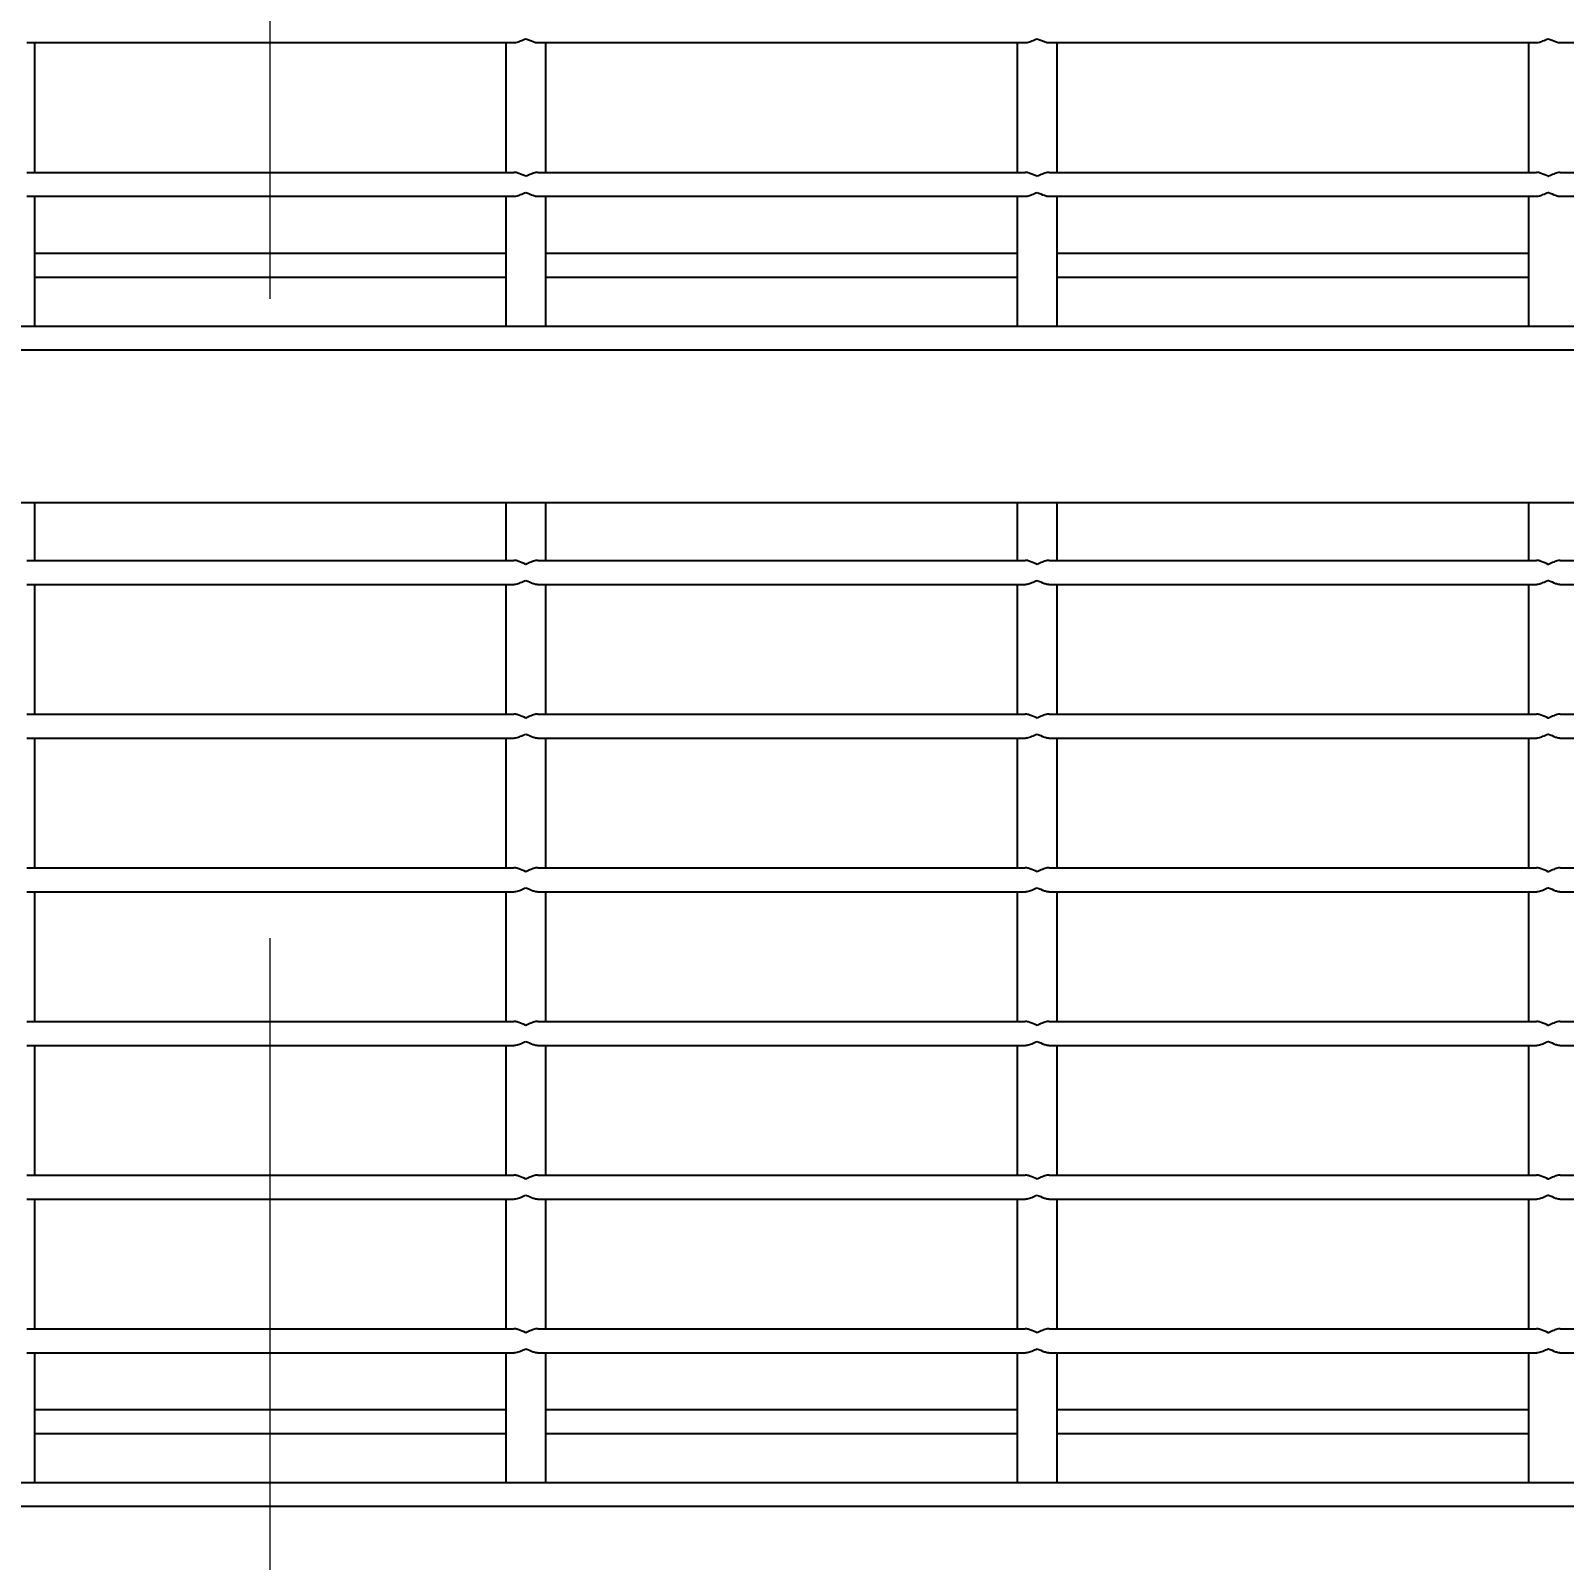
# Model space of a CAD drawing. Header units: millimetres. Extents: x 1293 to 41893, y 1011 to 26911.
# Drawn here: x 13346.9 to 13550.1, y 11346.9 to 11549.6 of the extents above; entities that cross this region are included whole.
import ezdxf

# ---------------------------------------------------------------- set-up
doc = ezdxf.new("R2010")
doc.units = ezdxf.units.MM
doc.header["$LTSCALE"] = 50
doc.linetypes.add('CENTERX2', pattern=[20.32, 12.7, -2.54, 2.54, -2.54])
doc.layers.add('CAPA_1', color=7, linetype='Continuous')
doc.styles.add('SLDTEXTSTYLE0', font='TXT', dxfattribs={"width": 0.75})
doc.dimstyles.new('SLDDIMSTYLE0', dxfattribs={"dimtxt": 100, "dimasz": 100, "dimexe": 0, "dimexo": 0.0625, "dimgap": 25, "dimtad": 2, "dimdec": 0, "dimlfac": 1.5, "dimrnd": 1e-09, "dimzin": 12, "dimdsep": 46, "dimtxsty": 'SLDTEXTSTYLE0', "dimsah": 1, "dimcen": 0.09, "dimadec": 0, "dimazin": 3, "dimtfac": 1, "dimtdec": 0, "dimtofl": 0, "dimtmove": 0, "dimatfit": 3, "dimfxl": 1, "dimfrac": 2, "dimtolj": 1, "dimtzin": 12, "dimarcsym": 0})

# ---------------------------------------------------------------- blocks, each defined once
blk = doc.blocks.new('_D_19')
at = {"layer": 'CAPA_1', "transparency": 16777216}
for p, q in [((16745.16, 13594.82), (16745.16, 10791.15)), ((13378.61, 10942.55), (13378.61, 10791.15)), ((13378.61, 10841.15), (16745.16, 10841.15))]:
    blk.add_line(p, q, dxfattribs=at)
for points in [[(13378.61, 10841.15), (13478.61, 10825.76), (13478.61, 10856.53)], [(16745.16, 10841.15), (16645.16, 10856.53), (16645.16, 10825.76)]]:
    blk.add_solid(points, dxfattribs=at)
at = {"layer": 'CAPA_1', "transparency": 16777216, "insert": (14914.11, 10970.05), "char_height": 100, "attachment_point": 1, "style": 'SLDTEXTSTYLE0'}
blk.add_mtext('5050', dxfattribs=at)

msp = doc.modelspace()

# ---------------------------------------------------------------- linework, layer by layer
at = {"color": 7, "linetype": 'Continuous', "lineweight": 25}
for p, q in [((13346.3343163, 11548.0159869), (13410.8926497, 11548.0159869)), ((13347.3926497, 11530.8309869), (13347.3926497, 11548.0159869)), ((13409.8343163, 11548.0159869), (13409.8343163, 11530.8309869)), ((13414.0676497, 11548.0159869), (13478.625983, 11548.0159869)), ((13415.125983, 11530.8309869), (13415.125983, 11548.0159869)), ((13477.5676497, 11548.0159869), (13477.5676497, 11530.8309869)), ((13481.800983, 11548.0159869), (13546.3593163, 11548.0159869)), ((13482.8593163, 11530.8309869), (13482.8593163, 11548.0159869)), ((13545.300983, 11548.0159869), (13545.300983, 11530.8309869)), ((13549.5343163, 11548.0159869), (13614.0926497, 11548.0159869)), ((13346.3343163, 11530.8309869), (13410.8926497, 11530.8309869)), ((13414.0676497, 11530.8309869), (13478.625983, 11530.8309869)), ((13481.800983, 11530.8309869), (13546.3593163, 11530.8309869)), ((13549.5343163, 11530.8309869), (13614.0926497, 11530.8309869)), ((13346.3343163, 11527.6559869), (13410.8926497, 11527.6559869)), ((13347.3926497, 11510.4709869), (13347.3926497, 11527.6559869)), ((13409.8343163, 11527.6559869), (13409.8343163, 11510.4709869)), ((13414.0676497, 11527.6559869), (13478.625983, 11527.6559869)), ((13415.125983, 11510.4709869), (13415.125983, 11527.6559869)), ((13477.5676497, 11527.6559869), (13477.5676497, 11510.4709869)), ((13481.800983, 11527.6559869), (13546.3593163, 11527.6559869)), ((13482.8593163, 11510.4709869), (13482.8593163, 11527.6559869)), ((13545.300983, 11527.6559869), (13545.300983, 11510.4709869)), ((13549.5343163, 11527.6559869), (13614.0926497, 11527.6559869)), ((13347.3926497, 11520.1420983), (13409.8343163, 11520.1420983)), ((13415.125983, 11520.1420983), (13477.5676497, 11520.1420983)), ((13482.8593163, 11520.1420983), (13545.300983, 11520.1420983)), ((13347.3926497, 11516.9670983), (13409.8343163, 11516.9670983)), ((13415.125983, 11516.9670983), (13477.5676497, 11516.9670983)), ((13482.8593163, 11516.9670983), (13545.300983, 11516.9670983)), ((13126.7301497, 11510.4709869), (13630.4968163, 11510.4709869)), ((13630.4968163, 11507.2959869), (13126.7301497, 11507.2959869)), ((13124.6101497, 11487.0843202), (13632.6168163, 11487.0843202)), ((13347.3926497, 11479.4220983), (13347.3926497, 11487.0843202)), ((13409.8343163, 11487.0843202), (13409.8343163, 11479.4220983)), ((13415.125983, 11479.4220983), (13415.125983, 11487.0843202)), ((13477.5676497, 11487.0843202), (13477.5676497, 11479.4220983)), ((13482.8593163, 11479.4220983), (13482.8593163, 11487.0843202)), ((13545.300983, 11487.0843202), (13545.300983, 11479.4220983)), ((13346.3343163, 11479.4220983), (13410.8926497, 11479.4220983)), ((13414.0676497, 11479.4220983), (13478.625983, 11479.4220983)), ((13481.800983, 11479.4220983), (13546.3593163, 11479.4220983)), ((13549.5343163, 11479.4220983), (13614.0926497, 11479.4220983)), ((13346.3343163, 11476.2470983), (13410.8926497, 11476.2470983)), ((13347.3926497, 11459.0620983), (13347.3926497, 11476.2470983)), ((13409.8343163, 11476.2470983), (13409.8343163, 11459.0620983)), ((13414.0676497, 11476.2470983), (13478.625983, 11476.2470983)), ((13415.125983, 11459.0620983), (13415.125983, 11476.2470983)), ((13477.5676497, 11476.2470983), (13477.5676497, 11459.0620983)), ((13481.800983, 11476.2470983), (13546.3593163, 11476.2470983)), ((13482.8593163, 11459.0620983), (13482.8593163, 11476.2470983)), ((13545.300983, 11476.2470983), (13545.300983, 11459.0620983)), ((13549.5343163, 11476.2470983), (13614.0926497, 11476.2470983)), ((13346.3343163, 11459.0620983), (13410.8926497, 11459.0620983)), ((13414.0676497, 11459.0620983), (13478.625983, 11459.0620983)), ((13481.800983, 11459.0620983), (13546.3593163, 11459.0620983)), ((13549.5343163, 11459.0620983), (13614.0926497, 11459.0620983)), ((13346.3343163, 11455.8870983), (13410.8926497, 11455.8870983)), ((13347.3926497, 11438.7020983), (13347.3926497, 11455.8870983)), ((13409.8343163, 11455.8870983), (13409.8343163, 11438.7020983)), ((13414.0676497, 11455.8870983), (13478.625983, 11455.8870983)), ((13415.125983, 11438.7020983), (13415.125983, 11455.8870983)), ((13477.5676497, 11455.8870983), (13477.5676497, 11438.7020983)), ((13481.800983, 11455.8870983), (13546.3593163, 11455.8870983)), ((13482.8593163, 11438.7020983), (13482.8593163, 11455.8870983)), ((13545.300983, 11455.8870983), (13545.300983, 11438.7020983)), ((13549.5343163, 11455.8870983), (13614.0926497, 11455.8870983)), ((13346.3343163, 11438.7020983), (13410.8926497, 11438.7020983)), ((13414.0676497, 11438.7020983), (13478.625983, 11438.7020983)), ((13481.800983, 11438.7020983), (13546.3593163, 11438.7020983)), ((13549.5343163, 11438.7020983), (13614.0926497, 11438.7020983)), ((13346.3343163, 11435.5270983), (13410.8926497, 11435.5270983)), ((13347.3926497, 11418.3420983), (13347.3926497, 11435.5270983)), ((13409.8343163, 11435.5270983), (13409.8343163, 11418.3420983)), ((13414.0676497, 11435.5270983), (13478.625983, 11435.5270983)), ((13415.125983, 11418.3420983), (13415.125983, 11435.5270983)), ((13477.5676497, 11435.5270983), (13477.5676497, 11418.3420983)), ((13481.800983, 11435.5270983), (13546.3593163, 11435.5270983)), ((13482.8593163, 11418.3420983), (13482.8593163, 11435.5270983)), ((13545.300983, 11435.5270983), (13545.300983, 11418.3420983)), ((13549.5343163, 11435.5270983), (13614.0926497, 11435.5270983)), ((13346.3343163, 11418.3420983), (13410.8926497, 11418.3420983)), ((13414.0676497, 11418.3420983), (13478.625983, 11418.3420983)), ((13481.800983, 11418.3420983), (13546.3593163, 11418.3420983)), ((13549.5343163, 11418.3420983), (13614.0926497, 11418.3420983)), ((13346.3343163, 11415.1670983), (13410.8926497, 11415.1670983)), ((13347.3926497, 11397.9820983), (13347.3926497, 11415.1670983)), ((13409.8343163, 11415.1670983), (13409.8343163, 11397.9820983)), ((13414.0676497, 11415.1670983), (13478.625983, 11415.1670983)), ((13415.125983, 11397.9820983), (13415.125983, 11415.1670983)), ((13477.5676497, 11415.1670983), (13477.5676497, 11397.9820983)), ((13481.800983, 11415.1670983), (13546.3593163, 11415.1670983)), ((13482.8593163, 11397.9820983), (13482.8593163, 11415.1670983)), ((13545.300983, 11415.1670983), (13545.300983, 11397.9820983)), ((13549.5343163, 11415.1670983), (13614.0926497, 11415.1670983)), ((13346.3343163, 11397.9820983), (13410.8926497, 11397.9820983)), ((13414.0676497, 11397.9820983), (13478.625983, 11397.9820983)), ((13481.800983, 11397.9820983), (13546.3593163, 11397.9820983)), ((13549.5343163, 11397.9820983), (13614.0926497, 11397.9820983)), ((13346.3343163, 11394.8070983), (13410.8926497, 11394.8070983)), ((13347.3926497, 11377.6220983), (13347.3926497, 11394.8070983)), ((13409.8343163, 11394.8070983), (13409.8343163, 11377.6220983)), ((13414.0676497, 11394.8070983), (13478.625983, 11394.8070983)), ((13415.125983, 11377.6220983), (13415.125983, 11394.8070983)), ((13477.5676497, 11394.8070983), (13477.5676497, 11377.6220983)), ((13481.800983, 11394.8070983), (13546.3593163, 11394.8070983)), ((13482.8593163, 11377.6220983), (13482.8593163, 11394.8070983)), ((13545.300983, 11394.8070983), (13545.300983, 11377.6220983)), ((13549.5343163, 11394.8070983), (13614.0926497, 11394.8070983)), ((13346.3343163, 11377.6220983), (13410.8926497, 11377.6220983)), ((13414.0676497, 11377.6220983), (13478.625983, 11377.6220983)), ((13481.800983, 11377.6220983), (13546.3593163, 11377.6220983)), ((13549.5343163, 11377.6220983), (13614.0926497, 11377.6220983)), ((13346.3343163, 11374.4470983), (13410.8926497, 11374.4470983)), ((13347.3926497, 11357.2620983), (13347.3926497, 11374.4470983)), ((13409.8343163, 11374.4470983), (13409.8343163, 11357.2620983)), ((13414.0676497, 11374.4470983), (13478.625983, 11374.4470983)), ((13415.125983, 11357.2620983), (13415.125983, 11374.4470983)), ((13477.5676497, 11374.4470983), (13477.5676497, 11357.2620983)), ((13481.800983, 11374.4470983), (13546.3593163, 11374.4470983)), ((13482.8593163, 11357.2620983), (13482.8593163, 11374.4470983)), ((13545.300983, 11374.4470983), (13545.300983, 11357.2620983)), ((13549.5343163, 11374.4470983), (13614.0926497, 11374.4470983)), ((13347.3926497, 11366.9332096), (13409.8343163, 11366.9332096)), ((13415.125983, 11366.9332096), (13477.5676497, 11366.9332096)), ((13482.8593163, 11366.9332096), (13545.300983, 11366.9332096)), ((13347.3926497, 11363.7582096), (13409.8343163, 11363.7582096)), ((13415.125983, 11363.7582096), (13477.5676497, 11363.7582096)), ((13482.8593163, 11363.7582096), (13545.300983, 11363.7582096)), ((13126.7301497, 11357.2620983), (13630.4968163, 11357.2620983)), ((13630.4968163, 11354.0870983), (13126.7301497, 11354.0870983))]:
    msp.add_line(p, q, dxfattribs=at)
for points, knots in [([(13410.8926497, 11548.0159869), (13410.9771849, 11548.0225483), (13411.2544196, 11548.0440666), (13411.7894791, 11548.238874), (13412.2408128, 11548.4381143), (13412.4775937, 11548.5440104), (13412.4801497, 11548.5451535)], [0, 0, 0, 0, 0.1723614537, 0.5652622384, 0.9953071929, 1, 1, 1, 1]), ([(13412.4801497, 11548.5451535), (13412.4827055, 11548.5440105), (13412.8026439, 11548.4009296), (13413.2781596, 11548.188659), (13413.8008014, 11548.0323144), (13414.0015568, 11548.0200309), (13414.0676497, 11548.0159869)], [0, 0, 0, 0, 0.0046971273, 0.5879730075, 0.8643521995, 1, 1, 1, 1]), ([(13478.625983, 11548.0159869), (13478.7105182, 11548.0225483), (13478.987753, 11548.0440666), (13479.5228124, 11548.238874), (13479.9741461, 11548.4381143), (13480.210927, 11548.5440104), (13480.213483, 11548.5451535)], [0, 0, 0, 0, 0.17236145371, 0.5652622384, 0.99530719289, 1, 1, 1, 1]), ([(13480.213483, 11548.5451535), (13480.2160389, 11548.5440105), (13480.5359773, 11548.4009296), (13481.0114929, 11548.188659), (13481.5341348, 11548.0323144), (13481.7348902, 11548.0200309), (13481.800983, 11548.0159869)], [0, 0, 0, 0, 0.0046971273, 0.5879730074, 0.8643521995, 1, 1, 1, 1]), ([(13546.3593163, 11548.0159869), (13546.4438516, 11548.0225483), (13546.7210863, 11548.0440666), (13547.2561457, 11548.238874), (13547.7074794, 11548.4381143), (13547.9442604, 11548.5440104), (13547.9468163, 11548.5451535)], [0, 0, 0, 0, 0.1723614537, 0.5652622384, 0.9953071929, 1, 1, 1, 1]), ([(13547.9468163, 11548.5451535), (13547.9493722, 11548.5440105), (13548.2693106, 11548.4009296), (13548.7448262, 11548.188659), (13549.2674681, 11548.0323144), (13549.4682235, 11548.0200309), (13549.5343163, 11548.0159869)], [0, 0, 0, 0, 0.0046971273, 0.5879730075, 0.8643521995, 1, 1, 1, 1]), ([(13412.4801497, 11530.3018202), (13412.4775938, 11530.3029632), (13412.1576554, 11530.4460441), (13411.6821398, 11530.6583148), (13411.1594979, 11530.8146593), (13410.9587425, 11530.8269429), (13410.8926497, 11530.8309869)], [0, 0, 0, 0, 0.0046971273, 0.5879730074, 0.8643521995, 1, 1, 1, 1]), ([(13414.0676497, 11530.8309869), (13413.9831144, 11530.8244255), (13413.7058797, 11530.8029071), (13413.1708202, 11530.6080997), (13412.7194866, 11530.4088595), (13412.4827056, 11530.3029633), (13412.4801497, 11530.3018202)], [0, 0, 0, 0, 0.17236145372, 0.56526223842, 0.99530719289, 1, 1, 1, 1]), ([(13480.213483, 11530.3018202), (13480.2109271, 11530.3029632), (13479.8909887, 11530.4460441), (13479.4154731, 11530.6583148), (13478.8928312, 11530.8146593), (13478.6920758, 11530.8269429), (13478.625983, 11530.8309869)], [0, 0, 0, 0, 0.0046971273, 0.5879730073, 0.8643521995, 1, 1, 1, 1]), ([(13481.800983, 11530.8309869), (13481.7164478, 11530.8244255), (13481.439213, 11530.8029071), (13480.9041536, 11530.6080997), (13480.4528199, 11530.4088595), (13480.2160389, 11530.3029633), (13480.213483, 11530.3018202)], [0, 0, 0, 0, 0.1723614537, 0.5652622384, 0.9953071929, 1, 1, 1, 1]), ([(13547.9468163, 11530.3018202), (13547.9442604, 11530.3029632), (13547.6243221, 11530.4460441), (13547.1488064, 11530.6583148), (13546.6261645, 11530.8146593), (13546.4254092, 11530.8269429), (13546.3593163, 11530.8309869)], [0, 0, 0, 0, 0.00469712726, 0.58797300743, 0.86435219951, 1, 1, 1, 1]), ([(13549.5343163, 11530.8309869), (13549.4497811, 11530.8244255), (13549.1725464, 11530.8029071), (13548.6374869, 11530.6080997), (13548.1861532, 11530.4088595), (13547.9493723, 11530.3029633), (13547.9468163, 11530.3018202)], [0, 0, 0, 0, 0.1723614537, 0.5652622384, 0.9953071929, 1, 1, 1, 1]), ([(13410.8926497, 11527.6559869), (13410.9771849, 11527.6625483), (13411.2544196, 11527.6840666), (13411.7894791, 11527.878874), (13412.2408128, 11528.0781143), (13412.4775937, 11528.1840104), (13412.4801497, 11528.1851535)], [0, 0, 0, 0, 0.1723614537, 0.5652622384, 0.9953071929, 1, 1, 1, 1]), ([(13412.4801497, 11528.1851535), (13412.4827055, 11528.1840105), (13412.8026439, 11528.0409296), (13413.2781596, 11527.828659), (13413.8008014, 11527.6723144), (13414.0015568, 11527.6600309), (13414.0676497, 11527.6559869)], [0, 0, 0, 0, 0.0046971273, 0.5879730075, 0.8643521995, 1, 1, 1, 1]), ([(13478.625983, 11527.6559869), (13478.7105182, 11527.6625483), (13478.987753, 11527.6840666), (13479.5228124, 11527.878874), (13479.9741461, 11528.0781143), (13480.210927, 11528.1840104), (13480.213483, 11528.1851535)], [0, 0, 0, 0, 0.1723614537, 0.5652622384, 0.9953071929, 1, 1, 1, 1]), ([(13480.213483, 11528.1851535), (13480.2160389, 11528.1840105), (13480.5359773, 11528.0409296), (13481.0114929, 11527.828659), (13481.5341348, 11527.6723144), (13481.7348902, 11527.6600309), (13481.800983, 11527.6559869)], [0, 0, 0, 0, 0.0046971273, 0.5879730074, 0.8643521995, 1, 1, 1, 1]), ([(13546.3593163, 11527.6559869), (13546.4438516, 11527.6625483), (13546.7210863, 11527.6840666), (13547.2561457, 11527.878874), (13547.7074794, 11528.0781143), (13547.9442604, 11528.1840104), (13547.9468163, 11528.1851535)], [0, 0, 0, 0, 0.1723614537, 0.5652622384, 0.9953071929, 1, 1, 1, 1]), ([(13547.9468163, 11528.1851535), (13547.9493722, 11528.1840105), (13548.2693106, 11528.0409296), (13548.7448262, 11527.828659), (13549.2674681, 11527.6723144), (13549.4682235, 11527.6600309), (13549.5343163, 11527.6559869)], [0, 0, 0, 0, 0.0046971273, 0.5879730075, 0.8643521995, 1, 1, 1, 1]), ([(13412.4801497, 11478.8929316), (13412.4775938, 11478.8940746), (13412.1576554, 11479.0371555), (13411.6821398, 11479.2494261), (13411.1594979, 11479.4057707), (13410.9587425, 11479.4180543), (13410.8926497, 11479.4220983)], [0, 0, 0, 0, 0.0046971273, 0.5879730074, 0.8643521995, 1, 1, 1, 1]), ([(13414.0676497, 11479.4220983), (13413.9831144, 11479.4155368), (13413.7058797, 11479.3940185), (13413.1708202, 11479.1992111), (13412.7194866, 11478.9999708), (13412.4827056, 11478.8940747), (13412.4801497, 11478.8929316)], [0, 0, 0, 0, 0.1723614537, 0.5652622384, 0.9953071929, 1, 1, 1, 1]), ([(13480.213483, 11478.8929316), (13480.2109271, 11478.8940746), (13479.8909887, 11479.0371555), (13479.4154731, 11479.2494261), (13478.8928312, 11479.4057707), (13478.6920758, 11479.4180543), (13478.625983, 11479.4220983)], [0, 0, 0, 0, 0.0046971273, 0.5879730073, 0.8643521995, 1, 1, 1, 1]), ([(13481.800983, 11479.4220983), (13481.7164478, 11479.4155368), (13481.439213, 11479.3940185), (13480.9041536, 11479.1992111), (13480.4528199, 11478.9999708), (13480.2160389, 11478.8940747), (13480.213483, 11478.8929316)], [0, 0, 0, 0, 0.1723614537, 0.5652622384, 0.9953071929, 1, 1, 1, 1]), ([(13547.9468163, 11478.8929316), (13547.9442604, 11478.8940746), (13547.6243221, 11479.0371555), (13547.1488064, 11479.2494261), (13546.6261645, 11479.4057707), (13546.4254092, 11479.4180543), (13546.3593163, 11479.4220983)], [0, 0, 0, 0, 0.00469712726, 0.58797300743, 0.86435219951, 1, 1, 1, 1]), ([(13549.5343163, 11479.4220983), (13549.4497811, 11479.4155368), (13549.1725464, 11479.3940185), (13548.6374869, 11479.1992111), (13548.1861532, 11478.9999708), (13547.9493723, 11478.8940747), (13547.9468163, 11478.8929316)], [0, 0, 0, 0, 0.1723614537, 0.5652622384, 0.9953071929, 1, 1, 1, 1]), ([(13410.8926497, 11476.2470983), (13410.9771849, 11476.2536597), (13411.2544196, 11476.275178), (13411.7894791, 11476.4699854), (13412.2408128, 11476.6692257), (13412.4775937, 11476.7751218), (13412.4801497, 11476.7762649)], [0, 0, 0, 0, 0.1723614537, 0.5652622384, 0.9953071929, 1, 1, 1, 1]), ([(13412.4801497, 11476.7762649), (13412.4827055, 11476.7751219), (13412.8026439, 11476.632041), (13413.2781596, 11476.4197704), (13413.8008014, 11476.2634258), (13414.0015568, 11476.2511423), (13414.0676497, 11476.2470983)], [0, 0, 0, 0, 0.0046971273, 0.5879730075, 0.8643521995, 1, 1, 1, 1]), ([(13478.625983, 11476.2470983), (13478.7105182, 11476.2536597), (13478.987753, 11476.275178), (13479.5228124, 11476.4699854), (13479.9741461, 11476.6692257), (13480.210927, 11476.7751218), (13480.213483, 11476.7762649)], [0, 0, 0, 0, 0.1723614537, 0.5652622384, 0.9953071929, 1, 1, 1, 1]), ([(13480.213483, 11476.7762649), (13480.2160389, 11476.7751219), (13480.5359773, 11476.632041), (13481.0114929, 11476.4197704), (13481.5341348, 11476.2634258), (13481.7348902, 11476.2511423), (13481.800983, 11476.2470983)], [0, 0, 0, 0, 0.0046971273, 0.5879730074, 0.8643521995, 1, 1, 1, 1]), ([(13546.3593163, 11476.2470983), (13546.4438516, 11476.2536597), (13546.7210863, 11476.275178), (13547.2561457, 11476.4699854), (13547.7074794, 11476.6692257), (13547.9442604, 11476.7751218), (13547.9468163, 11476.7762649)], [0, 0, 0, 0, 0.1723614537, 0.5652622384, 0.9953071929, 1, 1, 1, 1]), ([(13547.9468163, 11476.7762649), (13547.9493722, 11476.7751219), (13548.2693106, 11476.632041), (13548.7448262, 11476.4197704), (13549.2674681, 11476.2634258), (13549.4682235, 11476.2511423), (13549.5343163, 11476.2470983)], [0, 0, 0, 0, 0.0046971273, 0.5879730075, 0.8643521995, 1, 1, 1, 1]), ([(13412.4801497, 11458.5329316), (13412.4775938, 11458.5340746), (13412.1576554, 11458.6771555), (13411.6821398, 11458.8894261), (13411.1594979, 11459.0457707), (13410.9587425, 11459.0580543), (13410.8926497, 11459.0620983)], [0, 0, 0, 0, 0.0046971273, 0.5879730074, 0.8643521995, 1, 1, 1, 1]), ([(13414.0676497, 11459.0620983), (13413.9831144, 11459.0555368), (13413.7058797, 11459.0340185), (13413.1708202, 11458.8392111), (13412.7194866, 11458.6399708), (13412.4827056, 11458.5340747), (13412.4801497, 11458.5329316)], [0, 0, 0, 0, 0.17236145372, 0.56526223842, 0.99530719289, 1, 1, 1, 1]), ([(13480.213483, 11458.5329316), (13480.2109271, 11458.5340746), (13479.8909887, 11458.6771555), (13479.4154731, 11458.8894261), (13478.8928312, 11459.0457707), (13478.6920758, 11459.0580543), (13478.625983, 11459.0620983)], [0, 0, 0, 0, 0.0046971273, 0.5879730073, 0.8643521995, 1, 1, 1, 1]), ([(13481.800983, 11459.0620983), (13481.7164478, 11459.0555368), (13481.439213, 11459.0340185), (13480.9041536, 11458.8392111), (13480.4528199, 11458.6399708), (13480.2160389, 11458.5340747), (13480.213483, 11458.5329316)], [0, 0, 0, 0, 0.1723614537, 0.5652622384, 0.9953071929, 1, 1, 1, 1]), ([(13547.9468163, 11458.5329316), (13547.9442604, 11458.5340746), (13547.6243221, 11458.6771555), (13547.1488064, 11458.8894261), (13546.6261645, 11459.0457707), (13546.4254092, 11459.0580543), (13546.3593163, 11459.0620983)], [0, 0, 0, 0, 0.0046971273, 0.5879730074, 0.8643521995, 1, 1, 1, 1]), ([(13549.5343163, 11459.0620983), (13549.4497811, 11459.0555368), (13549.1725464, 11459.0340185), (13548.6374869, 11458.8392111), (13548.1861532, 11458.6399708), (13547.9493723, 11458.5340747), (13547.9468163, 11458.5329316)], [0, 0, 0, 0, 0.1723614537, 0.5652622384, 0.9953071929, 1, 1, 1, 1]), ([(13410.8926497, 11455.8870983), (13410.9771849, 11455.8936597), (13411.2544196, 11455.915178), (13411.7894791, 11456.1099854), (13412.2408128, 11456.3092257), (13412.4775937, 11456.4151218), (13412.4801497, 11456.4162649)], [0, 0, 0, 0, 0.1723614537, 0.5652622384, 0.9953071929, 1, 1, 1, 1]), ([(13412.4801497, 11456.4162649), (13412.4827055, 11456.4151219), (13412.8026439, 11456.272041), (13413.2781596, 11456.0597704), (13413.8008014, 11455.9034258), (13414.0015568, 11455.8911423), (13414.0676497, 11455.8870983)], [0, 0, 0, 0, 0.0046971273, 0.5879730075, 0.8643521995, 1, 1, 1, 1]), ([(13478.625983, 11455.8870983), (13478.7105182, 11455.8936597), (13478.987753, 11455.915178), (13479.5228124, 11456.1099854), (13479.9741461, 11456.3092257), (13480.210927, 11456.4151218), (13480.213483, 11456.4162649)], [0, 0, 0, 0, 0.1723614537, 0.5652622384, 0.9953071929, 1, 1, 1, 1]), ([(13480.213483, 11456.4162649), (13480.2160389, 11456.4151219), (13480.5359773, 11456.272041), (13481.0114929, 11456.0597704), (13481.5341348, 11455.9034258), (13481.7348902, 11455.8911423), (13481.800983, 11455.8870983)], [0, 0, 0, 0, 0.0046971273, 0.5879730074, 0.8643521995, 1, 1, 1, 1]), ([(13546.3593163, 11455.8870983), (13546.4438516, 11455.8936597), (13546.7210863, 11455.915178), (13547.2561457, 11456.1099854), (13547.7074794, 11456.3092257), (13547.9442604, 11456.4151218), (13547.9468163, 11456.4162649)], [0, 0, 0, 0, 0.1723614537, 0.5652622384, 0.9953071929, 1, 1, 1, 1]), ([(13547.9468163, 11456.4162649), (13547.9493722, 11456.4151219), (13548.2693106, 11456.272041), (13548.7448262, 11456.0597704), (13549.2674681, 11455.9034258), (13549.4682235, 11455.8911423), (13549.5343163, 11455.8870983)], [0, 0, 0, 0, 0.0046971273, 0.5879730075, 0.8643521995, 1, 1, 1, 1]), ([(13412.4801497, 11438.1729316), (13412.4775938, 11438.1740746), (13412.1576554, 11438.3171555), (13411.6821398, 11438.5294261), (13411.1594979, 11438.6857707), (13410.9587425, 11438.6980543), (13410.8926497, 11438.7020983)], [0, 0, 0, 0, 0.0046971273, 0.5879730074, 0.8643521995, 1, 1, 1, 1]), ([(13414.0676497, 11438.7020983), (13413.9831144, 11438.6955368), (13413.7058797, 11438.6740185), (13413.1708202, 11438.4792111), (13412.7194866, 11438.2799708), (13412.4827056, 11438.1740747), (13412.4801497, 11438.1729316)], [0, 0, 0, 0, 0.1723614537, 0.5652622384, 0.9953071929, 1, 1, 1, 1]), ([(13480.213483, 11438.1729316), (13480.2109271, 11438.1740746), (13479.8909887, 11438.3171555), (13479.4154731, 11438.5294261), (13478.8928312, 11438.6857707), (13478.6920758, 11438.6980543), (13478.625983, 11438.7020983)], [0, 0, 0, 0, 0.0046971273, 0.5879730073, 0.8643521995, 1, 1, 1, 1]), ([(13481.800983, 11438.7020983), (13481.7164478, 11438.6955368), (13481.439213, 11438.6740185), (13480.9041536, 11438.4792111), (13480.4528199, 11438.2799708), (13480.2160389, 11438.1740747), (13480.213483, 11438.1729316)], [0, 0, 0, 0, 0.1723614537, 0.5652622384, 0.9953071929, 1, 1, 1, 1]), ([(13547.9468163, 11438.1729316), (13547.9442604, 11438.1740746), (13547.6243221, 11438.3171555), (13547.1488064, 11438.5294261), (13546.6261645, 11438.6857707), (13546.4254092, 11438.6980543), (13546.3593163, 11438.7020983)], [0, 0, 0, 0, 0.0046971273, 0.5879730074, 0.8643521995, 1, 1, 1, 1]), ([(13549.5343163, 11438.7020983), (13549.4497811, 11438.6955368), (13549.1725464, 11438.6740185), (13548.6374869, 11438.4792111), (13548.1861532, 11438.2799708), (13547.9493723, 11438.1740747), (13547.9468163, 11438.1729316)], [0, 0, 0, 0, 0.1723614537, 0.5652622384, 0.9953071929, 1, 1, 1, 1]), ([(13410.8926497, 11435.5270983), (13410.9771849, 11435.5336597), (13411.2544196, 11435.555178), (13411.7894791, 11435.7499854), (13412.2408128, 11435.9492257), (13412.4775937, 11436.0551218), (13412.4801497, 11436.0562649)], [0, 0, 0, 0, 0.17236145373, 0.56526223843, 0.99530719289, 1, 1, 1, 1]), ([(13412.4801497, 11436.0562649), (13412.4827055, 11436.0551219), (13412.8026439, 11435.912041), (13413.2781596, 11435.6997704), (13413.8008014, 11435.5434258), (13414.0015568, 11435.5311423), (13414.0676497, 11435.5270983)], [0, 0, 0, 0, 0.00469712726, 0.58797300745, 0.86435219952, 1, 1, 1, 1]), ([(13478.625983, 11435.5270983), (13478.7105182, 11435.5336597), (13478.987753, 11435.555178), (13479.5228124, 11435.7499854), (13479.9741461, 11435.9492257), (13480.210927, 11436.0551218), (13480.213483, 11436.0562649)], [0, 0, 0, 0, 0.17236145371, 0.5652622384, 0.99530719289, 1, 1, 1, 1]), ([(13480.213483, 11436.0562649), (13480.2160389, 11436.0551219), (13480.5359773, 11435.912041), (13481.0114929, 11435.6997704), (13481.5341348, 11435.5434258), (13481.7348902, 11435.5311423), (13481.800983, 11435.5270983)], [0, 0, 0, 0, 0.0046971273, 0.5879730074, 0.8643521995, 1, 1, 1, 1]), ([(13546.3593163, 11435.5270983), (13546.4438516, 11435.5336597), (13546.7210863, 11435.555178), (13547.2561457, 11435.7499854), (13547.7074794, 11435.9492257), (13547.9442604, 11436.0551218), (13547.9468163, 11436.0562649)], [0, 0, 0, 0, 0.1723614537, 0.5652622384, 0.9953071929, 1, 1, 1, 1]), ([(13547.9468163, 11436.0562649), (13547.9493722, 11436.0551219), (13548.2693106, 11435.912041), (13548.7448262, 11435.6997704), (13549.2674681, 11435.5434258), (13549.4682235, 11435.5311423), (13549.5343163, 11435.5270983)], [0, 0, 0, 0, 0.0046971273, 0.5879730075, 0.8643521995, 1, 1, 1, 1]), ([(13412.4801497, 11417.8129316), (13412.4775938, 11417.8140746), (13412.1576554, 11417.9571555), (13411.6821398, 11418.1694261), (13411.1594979, 11418.3257707), (13410.9587425, 11418.3380543), (13410.8926497, 11418.3420983)], [0, 0, 0, 0, 0.0046971273, 0.5879730074, 0.8643521995, 1, 1, 1, 1]), ([(13414.0676497, 11418.3420983), (13413.9831144, 11418.3355368), (13413.7058797, 11418.3140185), (13413.1708202, 11418.1192111), (13412.7194866, 11417.9199708), (13412.4827056, 11417.8140747), (13412.4801497, 11417.8129316)], [0, 0, 0, 0, 0.1723614537, 0.5652622384, 0.9953071929, 1, 1, 1, 1]), ([(13480.213483, 11417.8129316), (13480.2109271, 11417.8140746), (13479.8909887, 11417.9571555), (13479.4154731, 11418.1694261), (13478.8928312, 11418.3257707), (13478.6920758, 11418.3380543), (13478.625983, 11418.3420983)], [0, 0, 0, 0, 0.0046971273, 0.5879730073, 0.8643521995, 1, 1, 1, 1]), ([(13481.800983, 11418.3420983), (13481.7164478, 11418.3355368), (13481.439213, 11418.3140185), (13480.9041536, 11418.1192111), (13480.4528199, 11417.9199708), (13480.2160389, 11417.8140747), (13480.213483, 11417.8129316)], [0, 0, 0, 0, 0.1723614537, 0.5652622384, 0.9953071929, 1, 1, 1, 1]), ([(13547.9468163, 11417.8129316), (13547.9442604, 11417.8140746), (13547.6243221, 11417.9571555), (13547.1488064, 11418.1694261), (13546.6261645, 11418.3257707), (13546.4254092, 11418.3380543), (13546.3593163, 11418.3420983)], [0, 0, 0, 0, 0.0046971273, 0.5879730074, 0.8643521995, 1, 1, 1, 1]), ([(13549.5343163, 11418.3420983), (13549.4497811, 11418.3355368), (13549.1725464, 11418.3140185), (13548.6374869, 11418.1192111), (13548.1861532, 11417.9199708), (13547.9493723, 11417.8140747), (13547.9468163, 11417.8129316)], [0, 0, 0, 0, 0.1723614537, 0.5652622384, 0.9953071929, 1, 1, 1, 1]), ([(13410.8926497, 11415.1670983), (13410.9771849, 11415.1736597), (13411.2544196, 11415.195178), (13411.7894791, 11415.3899854), (13412.2408128, 11415.5892257), (13412.4775937, 11415.6951218), (13412.4801497, 11415.6962649)], [0, 0, 0, 0, 0.1723614537, 0.5652622384, 0.9953071929, 1, 1, 1, 1]), ([(13412.4801497, 11415.6962649), (13412.4827055, 11415.6951219), (13412.8026439, 11415.552041), (13413.2781596, 11415.3397704), (13413.8008014, 11415.1834258), (13414.0015568, 11415.1711423), (13414.0676497, 11415.1670983)], [0, 0, 0, 0, 0.0046971273, 0.5879730075, 0.8643521995, 1, 1, 1, 1]), ([(13478.625983, 11415.1670983), (13478.7105182, 11415.1736597), (13478.987753, 11415.195178), (13479.5228124, 11415.3899854), (13479.9741461, 11415.5892257), (13480.210927, 11415.6951218), (13480.213483, 11415.6962649)], [0, 0, 0, 0, 0.1723614537, 0.5652622384, 0.9953071929, 1, 1, 1, 1]), ([(13480.213483, 11415.6962649), (13480.2160389, 11415.6951219), (13480.5359773, 11415.552041), (13481.0114929, 11415.3397704), (13481.5341348, 11415.1834258), (13481.7348902, 11415.1711423), (13481.800983, 11415.1670983)], [0, 0, 0, 0, 0.0046971273, 0.5879730074, 0.8643521995, 1, 1, 1, 1]), ([(13546.3593163, 11415.1670983), (13546.4438516, 11415.1736597), (13546.7210863, 11415.195178), (13547.2561457, 11415.3899854), (13547.7074794, 11415.5892257), (13547.9442604, 11415.6951218), (13547.9468163, 11415.6962649)], [0, 0, 0, 0, 0.1723614537, 0.5652622384, 0.9953071929, 1, 1, 1, 1]), ([(13547.9468163, 11415.6962649), (13547.9493722, 11415.6951219), (13548.2693106, 11415.552041), (13548.7448262, 11415.3397704), (13549.2674681, 11415.1834258), (13549.4682235, 11415.1711423), (13549.5343163, 11415.1670983)], [0, 0, 0, 0, 0.0046971273, 0.5879730075, 0.8643521995, 1, 1, 1, 1]), ([(13412.4801497, 11397.4529316), (13412.4775938, 11397.4540746), (13412.1576554, 11397.5971555), (13411.6821398, 11397.8094261), (13411.1594979, 11397.9657707), (13410.9587425, 11397.9780543), (13410.8926497, 11397.9820983)], [0, 0, 0, 0, 0.0046971273, 0.5879730074, 0.8643521995, 1, 1, 1, 1]), ([(13414.0676497, 11397.9820983), (13413.9831144, 11397.9755368), (13413.7058797, 11397.9540185), (13413.1708202, 11397.7592111), (13412.7194866, 11397.5599708), (13412.4827056, 11397.4540747), (13412.4801497, 11397.4529316)], [0, 0, 0, 0, 0.1723614537, 0.5652622384, 0.9953071929, 1, 1, 1, 1]), ([(13480.213483, 11397.4529316), (13480.2109271, 11397.4540746), (13479.8909887, 11397.5971555), (13479.4154731, 11397.8094261), (13478.8928312, 11397.9657707), (13478.6920758, 11397.9780543), (13478.625983, 11397.9820983)], [0, 0, 0, 0, 0.0046971273, 0.5879730073, 0.8643521995, 1, 1, 1, 1]), ([(13481.800983, 11397.9820983), (13481.7164478, 11397.9755368), (13481.439213, 11397.9540185), (13480.9041536, 11397.7592111), (13480.4528199, 11397.5599708), (13480.2160389, 11397.4540747), (13480.213483, 11397.4529316)], [0, 0, 0, 0, 0.1723614537, 0.5652622384, 0.9953071929, 1, 1, 1, 1]), ([(13547.9468163, 11397.4529316), (13547.9442604, 11397.4540746), (13547.6243221, 11397.5971555), (13547.1488064, 11397.8094261), (13546.6261645, 11397.9657707), (13546.4254092, 11397.9780543), (13546.3593163, 11397.9820983)], [0, 0, 0, 0, 0.00469712726, 0.58797300743, 0.86435219951, 1, 1, 1, 1]), ([(13549.5343163, 11397.9820983), (13549.4497811, 11397.9755368), (13549.1725464, 11397.9540185), (13548.6374869, 11397.7592111), (13548.1861532, 11397.5599708), (13547.9493723, 11397.4540747), (13547.9468163, 11397.4529316)], [0, 0, 0, 0, 0.1723614537, 0.5652622384, 0.9953071929, 1, 1, 1, 1]), ([(13410.8926497, 11394.8070983), (13410.9771849, 11394.8136597), (13411.2544196, 11394.835178), (13411.7894791, 11395.0299854), (13412.2408128, 11395.2292257), (13412.4775937, 11395.3351218), (13412.4801497, 11395.3362649)], [0, 0, 0, 0, 0.1723614537, 0.5652622384, 0.9953071929, 1, 1, 1, 1]), ([(13412.4801497, 11395.3362649), (13412.4827055, 11395.3351219), (13412.8026439, 11395.192041), (13413.2781596, 11394.9797704), (13413.8008014, 11394.8234258), (13414.0015568, 11394.8111423), (13414.0676497, 11394.8070983)], [0, 0, 0, 0, 0.0046971273, 0.5879730075, 0.8643521995, 1, 1, 1, 1]), ([(13478.625983, 11394.8070983), (13478.7105182, 11394.8136597), (13478.987753, 11394.835178), (13479.5228124, 11395.0299854), (13479.9741461, 11395.2292257), (13480.210927, 11395.3351218), (13480.213483, 11395.3362649)], [0, 0, 0, 0, 0.1723614537, 0.5652622384, 0.9953071929, 1, 1, 1, 1]), ([(13480.213483, 11395.3362649), (13480.2160389, 11395.3351219), (13480.5359773, 11395.192041), (13481.0114929, 11394.9797704), (13481.5341348, 11394.8234258), (13481.7348902, 11394.8111423), (13481.800983, 11394.8070983)], [0, 0, 0, 0, 0.0046971273, 0.5879730074, 0.8643521995, 1, 1, 1, 1]), ([(13546.3593163, 11394.8070983), (13546.4438516, 11394.8136597), (13546.7210863, 11394.835178), (13547.2561457, 11395.0299854), (13547.7074794, 11395.2292257), (13547.9442604, 11395.3351218), (13547.9468163, 11395.3362649)], [0, 0, 0, 0, 0.17236145373, 0.56526223844, 0.99530719289, 1, 1, 1, 1]), ([(13547.9468163, 11395.3362649), (13547.9493722, 11395.3351219), (13548.2693106, 11395.192041), (13548.7448262, 11394.9797704), (13549.2674681, 11394.8234258), (13549.4682235, 11394.8111423), (13549.5343163, 11394.8070983)], [0, 0, 0, 0, 0.0046971273, 0.5879730075, 0.8643521995, 1, 1, 1, 1]), ([(13412.4801497, 11377.0929316), (13412.4775938, 11377.0940746), (13412.1576554, 11377.2371555), (13411.6821398, 11377.4494261), (13411.1594979, 11377.6057707), (13410.9587425, 11377.6180543), (13410.8926497, 11377.6220983)], [0, 0, 0, 0, 0.0046971273, 0.5879730074, 0.8643521995, 1, 1, 1, 1]), ([(13414.0676497, 11377.6220983), (13413.9831144, 11377.6155368), (13413.7058797, 11377.5940185), (13413.1708202, 11377.3992111), (13412.7194866, 11377.1999708), (13412.4827056, 11377.0940747), (13412.4801497, 11377.0929316)], [0, 0, 0, 0, 0.1723614537, 0.5652622384, 0.9953071929, 1, 1, 1, 1]), ([(13480.213483, 11377.0929316), (13480.2109271, 11377.0940746), (13479.8909887, 11377.2371555), (13479.4154731, 11377.4494261), (13478.8928312, 11377.6057707), (13478.6920758, 11377.6180543), (13478.625983, 11377.6220983)], [0, 0, 0, 0, 0.0046971273, 0.5879730073, 0.8643521995, 1, 1, 1, 1]), ([(13481.800983, 11377.6220983), (13481.7164478, 11377.6155368), (13481.439213, 11377.5940185), (13480.9041536, 11377.3992111), (13480.4528199, 11377.1999708), (13480.2160389, 11377.0940747), (13480.213483, 11377.0929316)], [0, 0, 0, 0, 0.1723614537, 0.5652622384, 0.9953071929, 1, 1, 1, 1]), ([(13547.9468163, 11377.0929316), (13547.9442604, 11377.0940746), (13547.6243221, 11377.2371555), (13547.1488064, 11377.4494261), (13546.6261645, 11377.6057707), (13546.4254092, 11377.6180543), (13546.3593163, 11377.6220983)], [0, 0, 0, 0, 0.0046971273, 0.5879730074, 0.8643521995, 1, 1, 1, 1]), ([(13549.5343163, 11377.6220983), (13549.4497811, 11377.6155368), (13549.1725464, 11377.5940185), (13548.6374869, 11377.3992111), (13548.1861532, 11377.1999708), (13547.9493723, 11377.0940747), (13547.9468163, 11377.0929316)], [0, 0, 0, 0, 0.1723614537, 0.5652622384, 0.9953071929, 1, 1, 1, 1]), ([(13410.8926497, 11374.4470983), (13410.9771849, 11374.4536597), (13411.2544196, 11374.475178), (13411.7894791, 11374.6699854), (13412.2408128, 11374.8692257), (13412.4775937, 11374.9751218), (13412.4801497, 11374.9762649)], [0, 0, 0, 0, 0.1723614537, 0.5652622384, 0.9953071929, 1, 1, 1, 1]), ([(13412.4801497, 11374.9762649), (13412.4827055, 11374.9751219), (13412.8026439, 11374.832041), (13413.2781596, 11374.6197704), (13413.8008014, 11374.4634258), (13414.0015568, 11374.4511423), (13414.0676497, 11374.4470983)], [0, 0, 0, 0, 0.00469712726, 0.58797300745, 0.86435219952, 1, 1, 1, 1]), ([(13478.625983, 11374.4470983), (13478.7105182, 11374.4536597), (13478.987753, 11374.475178), (13479.5228124, 11374.6699854), (13479.9741461, 11374.8692257), (13480.210927, 11374.9751218), (13480.213483, 11374.9762649)], [0, 0, 0, 0, 0.1723614537, 0.5652622384, 0.9953071929, 1, 1, 1, 1]), ([(13480.213483, 11374.9762649), (13480.2160389, 11374.9751219), (13480.5359773, 11374.832041), (13481.0114929, 11374.6197704), (13481.5341348, 11374.4634258), (13481.7348902, 11374.4511423), (13481.800983, 11374.4470983)], [0, 0, 0, 0, 0.0046971273, 0.5879730074, 0.8643521995, 1, 1, 1, 1]), ([(13546.3593163, 11374.4470983), (13546.4438516, 11374.4536597), (13546.7210863, 11374.475178), (13547.2561457, 11374.6699854), (13547.7074794, 11374.8692257), (13547.9442604, 11374.9751218), (13547.9468163, 11374.9762649)], [0, 0, 0, 0, 0.17236145373, 0.56526223844, 0.99530719289, 1, 1, 1, 1]), ([(13547.9468163, 11374.9762649), (13547.9493722, 11374.9751219), (13548.2693106, 11374.832041), (13548.7448262, 11374.6197704), (13549.2674681, 11374.4634258), (13549.4682235, 11374.4511423), (13549.5343163, 11374.4470983)], [0, 0, 0, 0, 0.0046971273, 0.5879730075, 0.8643521995, 1, 1, 1, 1])]:
    msp.add_open_spline(points, degree=3, knots=knots, dxfattribs=at)
at = {"layer": 'CAPA_1', "linetype": 'CENTERX2', "lineweight": 18, "ltscale": 0.666667}
msp.add_line((13378.6101497, 11006.0549012), (13378.6101497, 13356.5065398), dxfattribs=at)

# ---------------------------------------------------------------- dimensions: what is measured, and where the dimension line sits
at = {"layer": 'CAPA_1'}
dim = msp.add_linear_dim(base=(16745.1618891, 10841.1478125), p1=(13378.6101497, 11006.0549012), p2=(16745.1618891, 13658.3232972), dimstyle='SLDDIMSTYLE0', dxfattribs=at)
dim.commit()
dim.dimension.update_dxf_attribs({"geometry": '_D_19', "text_midpoint": (15061.8860194, 10841.1478125), "dimtype": 160})

doc.saveas('drawing.dxf')
